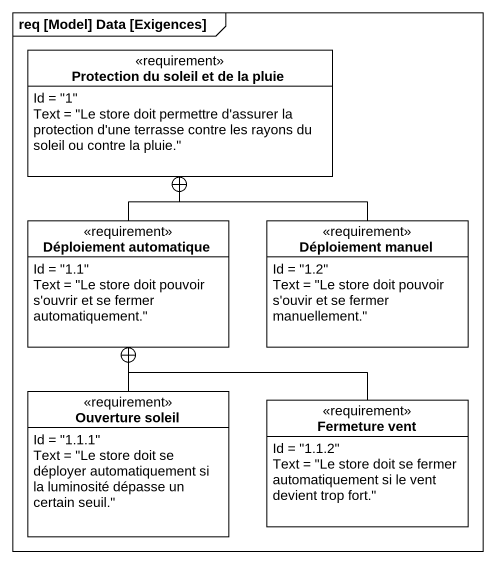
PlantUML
@startuml
mainframe req [Model] Data [Exigences]
hide circle
hide empty members
class "Protection du soleil et de la pluie" as Protection_du_soleil_et_de <<requirement>> {
  Id = "1"
  Text = "Le store doit permettre d'assurer la protection d'une terrasse contre les rayons du soleil ou contre la pluie."
}
class "Déploiement automatique" as Déploiement_automatique <<requirement>> {
  Id = "1.1"
  Text = "Le store doit pouvoir s'ouvrir et se fermer automatiquement."
}
class "Déploiement manuel" as Déploiement_manuel <<requirement>> {
  Id = "1.2"
  Text = "Le store doit pouvoir s'ouvir et se fermer manuellement."
}
class "Ouverture soleil" as Ouverture_soleil <<requirement>> {
  Id = "1.1.1"
  Text = "Le store doit se déployer automatiquement si la luminosité dépasse un certain seuil."
}
class "Fermeture vent" as Fermeture_vent <<requirement>> {
  Id = "1.1.2"
  Text = "Le store doit se fermer automatiquement si le vent devient trop fort."
}
Déploiement_automatique -up-+ Protection_du_soleil_et_de
Déploiement_manuel -up-+ Protection_du_soleil_et_de
Ouverture_soleil -up-+ Déploiement_automatique
Fermeture_vent -up-+ Déploiement_automatique
@enduml
